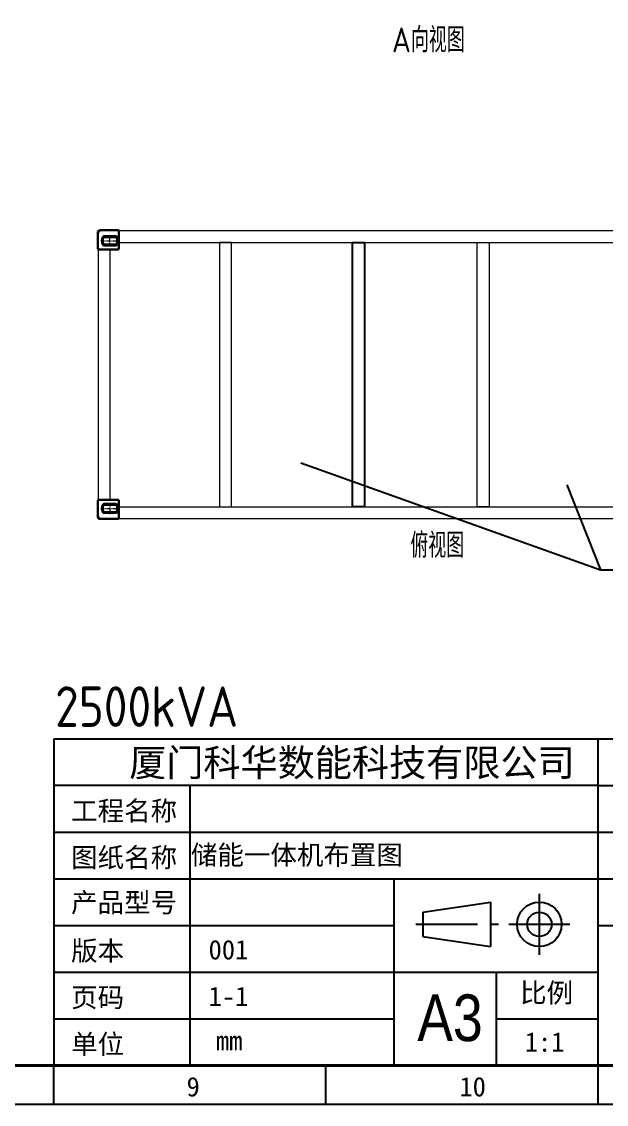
# Model space of a CAD drawing. Header units: millimetres. Extents: x 0 to 87554, y -20854 to 20404.
# Drawn here: x 18118 to 23055, y 0 to 9144 of the extents above; entities that cross this region are included whole.
import ezdxf
from ezdxf.enums import TextEntityAlignment as Align

# ---------------------------------------------------------------- set-up
doc = ezdxf.new("R2010")
doc.units = ezdxf.units.MM
doc.linetypes.add('CENTER', pattern=[50.8, 31.75, -6.35, 6.35, -6.35])
doc.layers.get('0').update_dxf_attribs({"lineweight": 15})
doc.layers.add('AM_0', color=7, linetype='Continuous', lineweight=30)
doc.layers.add('AM_7', color=4, linetype='CENTER', lineweight=15)
doc.layers.add('FORM', color=7, linetype='Continuous')
doc.styles.add('GB', font='gbenor.shx', dxfattribs={"bigfont": 'gbcbig.shx'})
doc.styles.add('KEHUA', font='STFANGSO.TTF')
doc.styles.add('仿宋', font='', dxfattribs={"width": 0.8})
doc.styles.get('仿宋').set_extended_font_data('仿宋_gb2312')
doc.dimstyles.new('12倍', dxfattribs={"dimscale": 21, "dimtxt": 3.5, "dimasz": 2.5, "dimexe": 1.5, "dimexo": 0, "dimgap": 1, "dimtad": 1, "dimtoh": 1, "dimdsep": 46, "dimtxsty": '仿宋', "dimcen": 2.5, "dimdle": 5, "dimclrd": 4, "dimclre": 4, "dimclrt": 3, "dimadec": 0, "dimazin": 0, "dimtfac": 1, "dimtmove": 0, "dimatfit": 3, "dimfxl": 1, "dimtolj": 1, "dimarcsym": 0})

# ---------------------------------------------------------------- blocks, each defined once
blk = doc.blocks.new('KH01-M017S')
at = {"layer": 'FORM', "color": 8}
for p, q in [((280, 47), (280, 5)), ((280, 47), (415, 47)), ((350, 5), (350, 47)), ((350, 41), (280, 41)), ((297.5, 41), (297.5, 5)), ((350, 41), (415, 41)), ((280, 35), (415, 35)), ((280, 29), (415, 29)), ((323.75, 29), (323.75, 5)), ((280, 23), (323.75, 23)), ((350, 23), (415, 23)), ((280, 17), (350, 17)), ((336.88, 17), (336.88, 5)), ((280, 11), (323.75, 11)), ((336.88, 11), (350, 11))]:
    blk.add_line(p, q, dxfattribs=at)
at = {"layer": 'FORM', "color": 5, "linetype": 'CENTER', "ltscale": 0.25}
for p, q in [((342.45, 19.22), (342.45, 27.08)), ((326.56, 23.15), (337.17, 23.15)), ((338.52, 23.15), (346.38, 23.15))]:
    blk.add_line(p, q, dxfattribs=at)
at = {"layer": 'FORM', "color": 8, "ltscale": 0.3}
for p, q in [((327.45, 24.72), (336.17, 26.01)), ((336.17, 26.01), (336.17, 20.29)), ((327.45, 24.72), (327.45, 21.58)), ((327.45, 21.58), (336.17, 20.29))]:
    blk.add_line(p, q, dxfattribs=at)
at = {"layer": 'FORM', "color": 4}
for p, q in [((280, 0), (280, 5)), ((315, 0), (315, 5)), ((350, 0), (350, 5))]:
    blk.add_line(p, q, dxfattribs=at)
at = {"layer": 'FORM', "color": 6}
blk.add_lwpolyline([(0, 297), (420, 297), (420, 0), (0, 0)], close=True, dxfattribs=at)
at = {"layer": 'FORM', "color": 8, "lineweight": 40}
blk.add_lwpolyline([(5, 5), (415, 5), (415, 292), (5, 292)], close=True, dxfattribs=at)
at = {"layer": 'FORM', "color": 8, "ltscale": 0.3}
for radius in [2.86, 1.57]:
    blk.add_circle((342.45, 23.15), radius, dxfattribs=at)
at = {"layer": 'FORM', "color": 8, "style": 'KEHUA'}
for s, p in [('工程名称', (282.23, 36.5)), ('图纸名称', (282.23, 30.5)), ('产品型号', (282.23, 24.7)), ('版本', (282.23, 18.5)), ('比例', (339.96, 13.1)), ('页码', (282.23, 12.5)), ('单位', (282.23, 6.5)), ('mm', (300.85, 6.94)), ('1:1', (340.57, 6.77))]:
    blk.add_text(s, height=2.5, dxfattribs=at).set_placement(p)
at = {"layer": 'FORM', "color": 4, "style": 'KEHUA'}
for s, p in [('9', (297.08, 1.02)), ('10', (332.17, 1.02))]:
    blk.add_text(s, height=2.5, dxfattribs=at).set_placement(p)
at = {"layer": 'FORM', "color": 8, "insert": (326.75, 14.13), "char_height": 6, "width": 13.896, "attachment_point": 1, "style": 'KEHUA'}
blk.add_mtext('{\\fArial Narrow|b0|i0|c0|p34;A3}', dxfattribs=at)
at = {"layer": 'FORM', "color": 8, "style": 'KEHUA'}
blk.add_attdef('公司名称', text='', height=2.5, dxfattribs=at).set_placement((284.94, 43.94), align=Align.MIDDLE_LEFT)
at = {"layer": 'FORM', "color": 4, "style": 'KEHUA'}
for tag, p in [('设计者', (369.07, 43.93)), ('工程名称', (299.91, 37.59)), ('审核者', (369.07, 37.93)), ('标准化', (369.07, 31.93)), ('批准者', (369.07, 25.93))]:
    blk.add_attdef(tag, text='', height=2.5, dxfattribs=at).set_placement(p, align=Align.MIDDLE_LEFT)
for tag, p in [('图纸名称', (299.91, 30.82)), ('产品型号', (299.91, 24.82)), ('版本', (299.91, 18.64)), ('页码', (299.91, 12.64))]:
    blk.add_attdef(tag, p, '', height=2.5, dxfattribs=at)

msp = doc.modelspace()

# ---------------------------------------------------------------- linework, layer by layer
for p, q in [((18939.336, 7378.757), (24641.336, 7378.757)), ((18939.336, 7278.757), (24641.336, 7278.757)), ((18765.336, 5105.757), (18765.336, 7219.757)), ((18865.336, 5105.757), (18865.336, 7219.757)), ((18939.336, 5046.757), (24641.336, 5046.757)), ((18939.336, 4946.757), (24641.336, 4946.757))]:
    msp.add_line(p, q)
for points in [[(19888.407, 7278.757), (19788.407, 7278.757), (19788.407, 5046.757), (19888.407, 5046.757)], [(21965.608, 7278.757), (22065.608, 7278.757), (22065.608, 5046.757), (21965.608, 5046.757)]]:
    msp.add_lwpolyline(points, close=True)
at = {"lineweight": -3}
msp.add_lwpolyline([(20912.336, 7278.757), (21012.336, 7278.757), (21012.336, 5046.757), (20912.336, 5046.757)], close=True, dxfattribs=at)
at = {"layer": 'AM_0'}
for p, q in [((18939.336, 7377.757), (18939.336, 7227.757)), ((18830.336, 7219.757), (18765.336, 7219.757)), ((18830.336, 5105.757), (18765.336, 5105.757)), ((18939.336, 4947.757), (18939.336, 5097.757))]:
    msp.add_line(p, q, dxfattribs=at)
for points in [[(18761.336, 7225.757, 0.41421356), (18767.336, 7219.757), (18933.336, 7219.757, 0.41421356), (18939.336, 7225.757), (18939.336, 7375.757, 0.41421356), (18933.336, 7381.757), (18775.836, 7381.757, 0.41421356), (18761.336, 7367.257)], [(18801.835, 7261.593, 0.28173698), (18813.412, 7254.507), (18912.259, 7254.507, 0.28173698), (18923.836, 7261.593, 0.2406514), (18923.836, 7323.922, 0.28173698), (18912.259, 7331.007), (18813.412, 7331.007, 0.28173698), (18801.835, 7323.922, 0.2406514)], [(18807.624, 7264.55, 0.28173698), (18813.412, 7261.007), (18912.259, 7261.007, 0.28173698), (18918.048, 7264.55, 0.2406514), (18918.048, 7320.964, 0.28173698), (18912.259, 7324.507), (18813.412, 7324.507, 0.28173698), (18807.624, 7320.964, 0.2406514)], [(18761.336, 5099.757, -0.41421356), (18767.336, 5105.757), (18933.336, 5105.757, -0.41421356), (18939.336, 5099.757), (18939.336, 4949.757, -0.41421356), (18933.336, 4943.757), (18775.836, 4943.757, -0.41421356), (18761.336, 4958.257)], [(18801.835, 5063.922, -0.28173698), (18813.412, 5071.007), (18912.259, 5071.007, -0.28173698), (18923.836, 5063.922, -0.2406514), (18923.836, 5001.593, -0.28173698), (18912.259, 4994.507), (18813.412, 4994.507, -0.28173698), (18801.835, 5001.593, -0.2406514)], [(18807.624, 5060.964, -0.28173698), (18813.412, 5064.507), (18912.259, 5064.507, -0.28173698), (18918.048, 5060.964, -0.2406514), (18918.048, 5004.55, -0.28173698), (18912.259, 5001.007), (18813.412, 5001.007, -0.28173698), (18807.624, 5004.55, -0.2406514)]]:
    msp.add_lwpolyline(points, format="xyb", close=True, dxfattribs=at)
for centre, start, end in [((18791.336, 7351.757), 90, 180), ((18791.336, 4973.757), 180, 270)]:
    msp.add_arc(centre, 30, start, end, dxfattribs=at)
at = {"layer": 'AM_7'}
for p, q in [((18862.836, 7245.757), (18862.836, 7339.757)), ((18786.336, 7292.757), (18934.336, 7292.757)), ((18786.336, 5032.757), (18934.336, 5032.757)), ((18862.836, 5079.757), (18862.836, 4985.757))]:
    msp.add_line(p, q, dxfattribs=at)

# ---------------------------------------------------------------- block references
ref = msp.add_blockref('KH01-M017S', (0, 0), dxfattribs=dict(xscale=65.67391285754275, yscale=65.67391285754275, zscale=65.67391285754275))
ref.add_attrib('图纸名称', '储能一体机布置图', (19546.315, 2024.057), dxfattribs={"layer": 'FORM', "color": 4, "height": 164.1848, "style": 'KEHUA'})
ref.add_attrib('版本', '001', (19696.252, 1224.031), dxfattribs={"layer": 'FORM', "color": 4, "height": 164.1848, "style": 'KEHUA'})
ref.add_attrib('页码', '1-1', (19696.252, 829.987), dxfattribs={"layer": 'FORM', "color": 4, "height": 164.1848, "style": 'KEHUA'})
ref.add_attrib('公司名称', '厦门科华数能科技有限公司', dxfattribs={"layer": 'FORM', "color": 8, "height": 229.8587, "style": 'KEHUA'}).set_placement((19025.453, 2885.974), align=Align.MIDDLE_LEFT)

# ---------------------------------------------------------------- texts
at = {"color": 34, "lineweight": 15, "char_height": 210, "style": 'GB'}
for s, insert, attachment_point in [('A向视图', (21244.336, 9094.95), 1), ('俯视图', (21854.473, 4825.674), 3)]:
    msp.add_mtext(s, dxfattribs=dict(at, insert=insert, attachment_point=attachment_point))
at = {"color": 34, "insert": (18400.211, 3358.605), "char_height": 342.19565, "width": 8808.58863, "attachment_point": 4, "style": 'GB'}
msp.add_mtext('\\A1;2500kVA', dxfattribs=at)

# ---------------------------------------------------------------- leaders
at = {"lineweight": -3}
for points in [[(20474.074, 5416.875), (23006.588, 4514.553)], [(22722.709, 5232.532), (23006.588, 4514.553), (24376.481, 4514.553)]]:
    msp.add_leader(points, dimstyle='12倍', override={"dimtad": 0}, dxfattribs=at)

doc.saveas('drawing.dxf')
